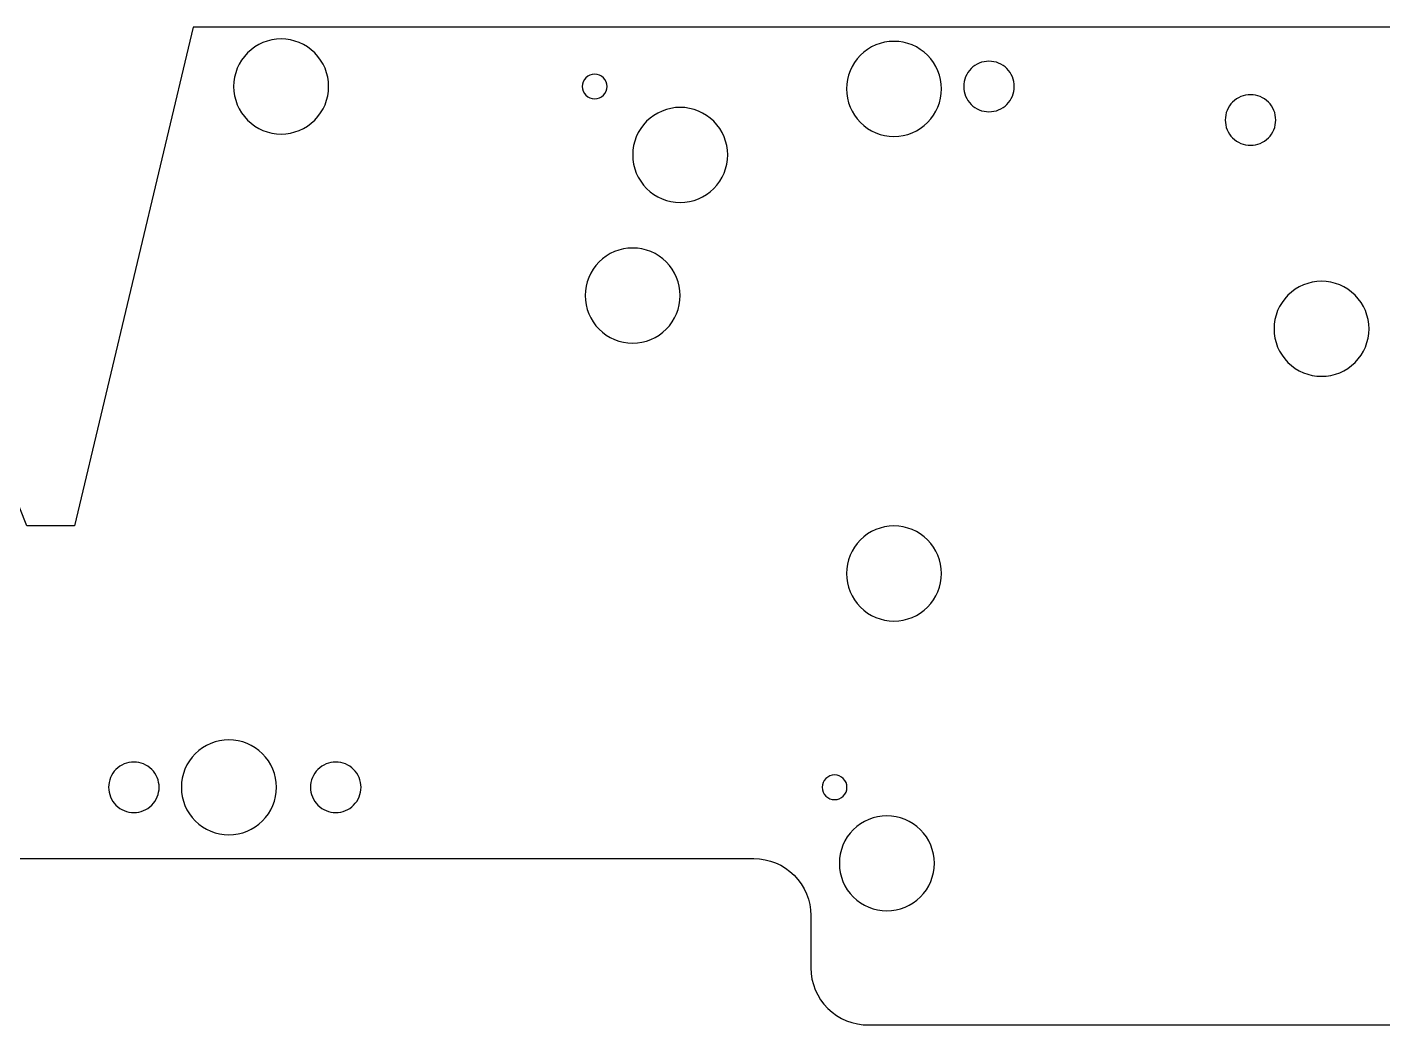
# Model space of a CAD drawing. Extents: x 0.6 to 44.2, y 0 to 23.3.
# Drawn here: x 8 to 15.14, y 10.58 to 15.83 of the extents above; entities that cross this region are included whole.
import ezdxf

# ---------------------------------------------------------------- set-up
doc = ezdxf.new("R2010")
doc.units = 0
for name, color, linetype in [('CUTOUTS', 1, 'CONTINUOUS'), ('INSERTS', 5, 'CONTINUOUS'), ('MASONITE', 40, 'CONTINUOUS'), ('SCREWS', 30, 'CONTINUOUS')]:
    doc.layers.add(name, color=color, linetype=linetype)

msp = doc.modelspace()

# ---------------------------------------------------------------- linework, layer by layer
at = {"layer": 'CUTOUTS'}
for points in [[(9.3375, 15.7709, 0.414214), (9.0875, 15.5209, 0.414214), (9.3375, 15.2709, 0.414214), (9.5875, 15.5209, 0.414214)], [(12.5625, 15.7584, 0.414214), (12.3125, 15.5084, 0.414214), (12.5625, 15.2584, 0.414214), (12.8125, 15.5084, 0.414214)], [(11.4375, 15.4109, 0.414214), (11.1875, 15.1609, 0.414214), (11.4375, 14.9109, 0.414214), (11.6875, 15.1609, 0.414214)], [(11.1875, 14.6709, 0.414214), (10.9375, 14.4209, 0.414214), (11.1875, 14.1709, 0.414214), (11.4375, 14.4209, 0.414214)], [(14.8125, 14.4959, 0.414214), (14.5625, 14.2459, 0.414214), (14.8125, 13.9959, 0.414214), (15.0625, 14.2459, 0.414214)], [(12.5625, 13.2084, 0.414214), (12.3125, 12.9584, 0.414214), (12.5625, 12.7084, 0.414214), (12.8125, 12.9584, 0.414214)], [(9.0625, 12.0834, 0.414214), (8.8125, 11.8334, 0.414214), (9.0625, 11.5834, 0.414214), (9.3125, 11.8334, 0.414214)], [(12.525, 11.6834, 0.414214), (12.275, 11.4334, 0.414214), (12.525, 11.1834, 0.414214), (12.775, 11.4334, 0.414214)]]:
    msp.add_lwpolyline(points, format="xyb", close=True, dxfattribs=at)
at = {"layer": 'INSERTS'}
for points in [[(13.0625, 15.6539, 0.414214), (12.9295, 15.5209, 0.414214), (13.0625, 15.3879, 0.414214), (13.1955, 15.5209, 0.414214)], [(14.4388, 15.4776, 0.414214), (14.3057, 15.3446, 0.414214), (14.4388, 15.2116, 0.414214), (14.5717, 15.3446, 0.414214)], [(8.5625, 11.9664, 0.414214), (8.4295, 11.8334, 0.414214), (8.5625, 11.7004, 0.414214), (8.6955, 11.8334, 0.414214)], [(9.625, 11.9664, 0.414214), (9.492, 11.8334, 0.414214), (9.625, 11.7004, 0.414214), (9.758, 11.8334, 0.414214)]]:
    msp.add_lwpolyline(points, format="xyb", close=True, dxfattribs=at)
at = {"layer": 'MASONITE'}
msp.add_lwpolyline([(0.5625, 12.1459), (0.5625, 10.8834, 0.414214), (0.8625, 10.5834), (6.0125, 10.5834, 0.414214), (6.3125, 10.8834), (6.3125, 11.1584, -0.418927), (6.6173, 11.4584), (11.825, 11.4584, -0.414214), (12.125, 11.1584), (12.125, 10.8834, 0.418592), (12.4295, 10.5834), (16.7625, 10.5834, 0.414214), (17.0625, 10.8834), (17.0625, 15.0834), (16.25, 15.8334), (8.875, 15.8334), (8.25, 13.2084), (8, 13.2084), (7.75, 13.8334), (1.5, 12.5834)], format="xyb", close=True, dxfattribs=at)
at = {"layer": 'SCREWS'}
for points in [[(10.9875, 15.5859, 0.414214), (10.9225, 15.5209, 0.414214), (10.9875, 15.4559, 0.414214), (11.0525, 15.5209, 0.414214)], [(12.25, 11.8984, 0.414214), (12.185, 11.8334, 0.414214), (12.25, 11.7684, 0.414214), (12.315, 11.8334, 0.414214)]]:
    msp.add_lwpolyline(points, format="xyb", close=True, dxfattribs=at)

doc.saveas('drawing.dxf')
